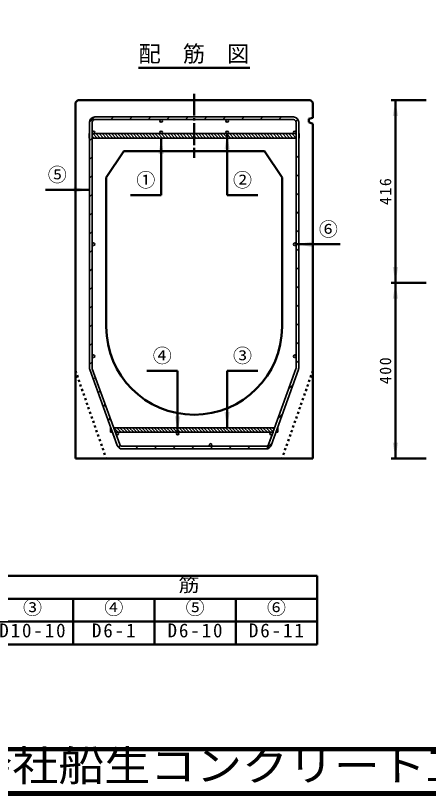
# Model space of a CAD drawing. Units: millimetres, scale not verified. Extents: x 100 to 4105, y 100 to 2870.
# Drawn here: x 989 to 1928, y 100 to 1876 of the extents above; entities that cross this region are included whole.
import ezdxf
from ezdxf.enums import TextEntityAlignment as Align

# ---------------------------------------------------------------- set-up
doc = ezdxf.new("R2010")
doc.units = ezdxf.units.MM
doc.header["$LTSCALE"] = 5
doc.linetypes.add('USER1', pattern=[2.2, 1, -1.2])
doc.linetypes.add('USER2', pattern=[13.4, 10, -1.2, 1, -1.2])
doc.layers.add('V-nasSTD', color=7, linetype='Continuous', lineweight=35)
doc.styles.add('ＭＳ ゴシック', font='')
doc.styles.get('ＭＳ ゴシック').set_extended_font_data('MS Gothic')

msp = doc.modelspace()

# ---------------------------------------------------------------- hatches: boundary and pattern name
at = {"layer": 'V-nasSTD'}
for points in [[(1859.262, 1647.08), (1853.262, 1683.08), (1847.262, 1647.08)], [(1476.282, 1571.08), (1470.282, 1607.08), (1464.282, 1571.08)], [(1314.282, 1561.08), (1320.282, 1597.08), (1326.282, 1561.08)], [(1121.282, 1473.114), (1157.282, 1479.114), (1121.282, 1485.114)], [(1663.282, 1349.08), (1627.282, 1355.08), (1663.282, 1361.08)], [(1847.262, 1303.08), (1853.262, 1267.08), (1859.262, 1303.08)], [(1859.262, 1231.08), (1853.262, 1267.08), (1847.262, 1231.08)], [(1351.782, 963.08), (1357.782, 927.08), (1363.782, 963.08)], [(1476.282, 973.08), (1470.282, 937.08), (1464.282, 973.08)], [(1847.262, 903.08), (1853.262, 867.08), (1859.262, 903.08)]]:
    msp.add_hatch(color=256, dxfattribs=at).paths.add_polyline_path(points)

# ---------------------------------------------------------------- linework, layer by layer
at = {"layer": 'V-nasSTD', "lineweight": 50}
for p, q in [((1268.878, 1757.08), (1521.685, 1757.08)), ((1130.282, 1683.08), (1125.282, 1678.08)), ((1125.282, 867.08), (1125.282, 1678.08)), ((1130.282, 1683.08), (1660.282, 1683.08)), ((1660.282, 1683.08), (1665.282, 1678.08)), ((1665.282, 1678.08), (1665.282, 1643.095)), ((1923.262, 1683.08), (1843.262, 1683.08)), ((1853.262, 1267.08), (1853.262, 1683.08)), ((1656.282, 1641.08), (1665.282, 1643.095)), ((1656.282, 1633.08), (1656.282, 1641.08)), ((1656.282, 1633.08), (1665.282, 1629.722)), ((1665.282, 867.08), (1665.282, 1629.722)), ((1470.282, 1467.08), (1470.282, 1607.08)), ((1320.282, 1467.08), (1320.282, 1597.08)), ((1235.282, 1567.08), (1195.282, 1507.08)), ((1235.282, 1567.08), (1555.282, 1567.08)), ((1555.282, 1567.08), (1595.282, 1507.08)), ((1195.282, 1507.08), (1195.282, 1167.08)), ((1595.282, 1507.08), (1595.282, 1167.08)), ((1057.282, 1479.114), (1157.282, 1479.114)), ((1320.282, 1467.08), (1250.282, 1467.08)), ((1470.282, 1467.08), (1540.282, 1467.08)), ((1727.282, 1355.08), (1627.282, 1355.08)), ((1923.262, 1267.08), (1843.262, 1267.08)), ((1853.262, 867.08), (1853.262, 1267.08)), ((1287.782, 1067.08), (1357.782, 1067.08)), ((1357.782, 1067.08), (1357.782, 927.08)), ((1470.282, 1067.08), (1470.282, 937.08)), ((1540.282, 1067.08), (1470.282, 1067.08)), ((1125.282, 867.08), (1665.282, 867.08)), ((1923.262, 867.08), (1843.262, 867.08)), ((1120, 600), (935, 600)), ((1305, 600), (1120, 600)), ((1490, 600), (1305, 600)), ((1675, 600), (1490, 600)), ((1675, 548), (1675, 600)), ((935, 548), (1120, 548)), ((1120, 496), (1120, 548)), ((1120, 548), (1120, 496)), ((1305, 548), (1120, 548)), ((1305, 496), (1305, 548)), ((1305, 548), (1490, 548)), ((1305, 496), (1305, 548)), ((1305, 548), (1305, 496)), ((1490, 496), (1490, 548)), ((1490, 496), (1490, 548)), ((1490, 548), (1675, 548)), ((1490, 496), (1490, 548)), ((1490, 548), (1490, 496)), ((1675, 496), (1675, 548)), ((1675, 496), (1675, 548)), ((1675, 548), (1675, 496)), ((935, 496), (1120, 496)), ((1120, 444), (1120, 496)), ((1120, 496), (1120, 444)), ((1120, 496), (1305, 496)), ((1305, 444), (1305, 496)), ((1305, 496), (1490, 496)), ((1305, 444), (1305, 496)), ((1305, 496), (1305, 444)), ((1490, 444), (1490, 496)), ((1490, 444), (1490, 496)), ((1490, 496), (1675, 496)), ((1490, 444), (1490, 496)), ((1490, 496), (1490, 444)), ((1675, 444), (1675, 496)), ((1675, 444), (1675, 496)), ((1675, 496), (1675, 444)), ((935, 444), (1120, 444)), ((1120, 444), (1305, 444)), ((1305, 444), (1490, 444)), ((1490, 444), (1675, 444))]:
    msp.add_line(p, q, dxfattribs=at)
at = {"layer": 'V-nasSTD', "linetype": 'USER2', "lineweight": 50}
msp.add_line((1395.282, 1698.08), (1395.282, 1552.08), dxfattribs=at)
at = {"layer": 'V-nasSTD'}
for p, q in [((1169.436, 1645.08), (1157.282, 1632.926)), ((1169.282, 1645.08), (1621.282, 1645.08)), ((1621.282, 1639.08), (1169.282, 1639.08)), ((1169.282, 1639.08), (1621.282, 1639.08)), ((1211.862, 1645.08), (1205.862, 1639.08)), ((1254.289, 1645.08), (1248.289, 1639.08)), ((1296.715, 1645.08), (1290.715, 1639.08)), ((1339.141, 1645.08), (1333.141, 1639.08)), ((1381.568, 1645.08), (1375.568, 1639.08)), ((1423.994, 1645.08), (1417.994, 1639.08)), ((1466.421, 1645.08), (1460.421, 1639.08)), ((1508.847, 1645.08), (1502.847, 1639.08)), ((1551.274, 1645.08), (1545.274, 1639.08)), ((1593.7, 1645.08), (1587.7, 1639.08)), ((1631.069, 1640.023), (1626.701, 1635.655)), ((1157.282, 1633.08), (1157.282, 1073.655)), ((1163.282, 1633.08), (1163.282, 1073.655)), ((1163.282, 1073.655), (1163.282, 1633.08)), ((1627.282, 1073.655), (1627.282, 1633.08)), ((1627.282, 1633.08), (1627.282, 1073.655)), ((1627.282, 1597.08), (1627.282, 1633.08)), ((1627.282, 1633.08), (1627.282, 1607.08)), ((1633.282, 1073.655), (1633.282, 1633.08)), ((1633.282, 1597.08), (1633.282, 1633.08)), ((1633.282, 1633.08), (1633.282, 1607.08)), ((1156.282, 1607.08), (1156.282, 1597.08)), ((1157.282, 1607.08), (1156.282, 1607.08)), ((1156.282, 1597.08), (1156.282, 1607.08)), ((1156.282, 1607.08), (1157.282, 1607.08)), ((1156.282, 1601.348), (1157.282, 1600.348)), ((1157.282, 1607.08), (1157.282, 1073.655)), ((1627.282, 1607.08), (1163.282, 1607.08)), ((1627.282, 1607.08), (1163.282, 1607.08)), ((1163.282, 1601.419), (1167.62, 1597.08)), ((1164.691, 1607.08), (1174.691, 1597.08)), ((1171.762, 1607.08), (1181.762, 1597.08)), ((1178.834, 1607.08), (1188.834, 1597.08)), ((1185.905, 1607.08), (1195.905, 1597.08)), ((1192.976, 1607.08), (1202.976, 1597.08)), ((1200.047, 1607.08), (1210.047, 1597.08)), ((1207.118, 1607.08), (1217.118, 1597.08)), ((1214.189, 1607.08), (1224.189, 1597.08)), ((1221.26, 1607.08), (1231.26, 1597.08)), ((1228.331, 1607.08), (1238.331, 1597.08)), ((1235.402, 1607.08), (1245.402, 1597.08)), ((1242.473, 1607.08), (1252.473, 1597.08)), ((1249.544, 1607.08), (1259.544, 1597.08)), ((1256.615, 1607.08), (1266.615, 1597.08)), ((1263.686, 1607.08), (1273.686, 1597.08)), ((1270.757, 1607.08), (1280.757, 1597.08)), ((1277.828, 1607.08), (1287.828, 1597.08)), ((1284.9, 1607.08), (1294.9, 1597.08)), ((1291.971, 1607.08), (1301.971, 1597.08)), ((1299.042, 1607.08), (1309.042, 1597.08)), ((1306.113, 1607.08), (1316.113, 1597.08)), ((1313.184, 1607.08), (1323.184, 1597.08)), ((1320.255, 1607.08), (1330.255, 1597.08)), ((1327.326, 1607.08), (1337.326, 1597.08)), ((1334.397, 1607.08), (1344.397, 1597.08)), ((1341.468, 1607.08), (1351.468, 1597.08)), ((1348.539, 1607.08), (1358.539, 1597.08)), ((1355.61, 1607.08), (1365.61, 1597.08)), ((1362.681, 1607.08), (1372.681, 1597.08)), ((1369.752, 1607.08), (1379.752, 1597.08)), ((1376.823, 1607.08), (1386.823, 1597.08)), ((1383.894, 1607.08), (1393.894, 1597.08)), ((1390.966, 1607.08), (1400.966, 1597.08)), ((1398.037, 1607.08), (1408.037, 1597.08)), ((1405.108, 1607.08), (1415.108, 1597.08)), ((1412.179, 1607.08), (1422.179, 1597.08)), ((1419.25, 1607.08), (1429.25, 1597.08)), ((1426.321, 1607.08), (1436.321, 1597.08)), ((1433.392, 1607.08), (1443.392, 1597.08)), ((1440.463, 1607.08), (1450.463, 1597.08)), ((1447.534, 1607.08), (1457.534, 1597.08)), ((1454.605, 1607.08), (1464.605, 1597.08)), ((1461.676, 1607.08), (1471.676, 1597.08)), ((1468.747, 1607.08), (1478.747, 1597.08)), ((1475.818, 1607.08), (1485.818, 1597.08)), ((1482.889, 1607.08), (1492.889, 1597.08)), ((1489.961, 1607.08), (1499.961, 1597.08)), ((1497.032, 1607.08), (1507.032, 1597.08)), ((1504.103, 1607.08), (1514.103, 1597.08)), ((1511.174, 1607.08), (1521.174, 1597.08)), ((1518.245, 1607.08), (1528.245, 1597.08)), ((1525.316, 1607.08), (1535.316, 1597.08)), ((1532.387, 1607.08), (1542.387, 1597.08)), ((1539.458, 1607.08), (1549.458, 1597.08)), ((1546.529, 1607.08), (1556.529, 1597.08)), ((1553.6, 1607.08), (1563.6, 1597.08)), ((1560.671, 1607.08), (1570.671, 1597.08)), ((1567.742, 1607.08), (1577.742, 1597.08)), ((1574.813, 1607.08), (1584.813, 1597.08)), ((1581.884, 1607.08), (1591.884, 1597.08)), ((1588.955, 1607.08), (1598.955, 1597.08)), ((1596.027, 1607.08), (1606.027, 1597.08)), ((1603.098, 1607.08), (1613.098, 1597.08)), ((1610.169, 1607.08), (1620.169, 1597.08)), ((1617.24, 1607.08), (1627.24, 1597.08)), ((1624.311, 1607.08), (1627.282, 1604.109)), ((1633.282, 1607.08), (1634.282, 1607.08)), ((1633.282, 1607.08), (1634.282, 1607.08)), ((1633.282, 1605.18), (1634.282, 1604.18)), ((1634.282, 1607.08), (1634.282, 1597.08)), ((1634.282, 1607.08), (1634.282, 1597.08)), ((1156.282, 1597.08), (1157.282, 1597.08)), ((1157.282, 1597.08), (1156.282, 1597.08)), ((1157.282, 1073.655), (1157.282, 1597.08)), ((1163.282, 1596.499), (1157.282, 1590.499)), ((1627.282, 1597.08), (1163.282, 1597.08)), ((1163.282, 1597.08), (1627.282, 1597.08)), ((1633.282, 1598.109), (1634.282, 1597.109)), ((1633.282, 1597.08), (1634.282, 1597.08)), ((1634.282, 1597.08), (1633.282, 1597.08)), ((1163.282, 1554.073), (1157.282, 1548.073)), ((1633.282, 1557.383), (1627.282, 1551.383)), ((1163.282, 1511.647), (1157.282, 1505.647)), ((1633.282, 1514.956), (1627.282, 1508.956)), ((1163.282, 1469.22), (1157.282, 1463.22)), ((1633.282, 1472.53), (1627.282, 1466.53)), ((1163.282, 1426.794), (1157.282, 1420.794)), ((1633.282, 1430.103), (1627.282, 1424.103)), ((1633.282, 1387.677), (1627.282, 1381.677)), ((1163.282, 1384.367), (1157.282, 1378.367)), ((1163.282, 1341.941), (1157.282, 1335.941)), ((1627.282, 1339.251), (1633.282, 1345.251)), ((1163.282, 1299.515), (1157.282, 1293.515)), ((1627.282, 1296.824), (1633.282, 1302.824)), ((1163.282, 1257.088), (1157.282, 1251.088)), ((1627.282, 1254.398), (1633.282, 1260.398)), ((1163.282, 1214.662), (1157.282, 1208.662)), ((1627.282, 1211.971), (1633.282, 1217.971)), ((1163.282, 1172.235), (1157.282, 1166.235)), ((1627.282, 1169.545), (1633.282, 1175.545)), ((1163.282, 1129.809), (1157.282, 1123.809)), ((1627.282, 1127.118), (1633.282, 1133.118)), ((1163.282, 1087.383), (1157.282, 1081.383)), ((1627.282, 1084.692), (1633.282, 1090.692)), ((1220.314, 897.004), (1157.995, 1069.58)), ((1225.957, 899.042), (1163.638, 1071.617)), ((1225.957, 899.042), (1163.638, 1071.617)), ((1564.606, 899.042), (1626.925, 1071.617)), ((1626.925, 1071.617), (1564.606, 899.042)), ((1570.249, 897.004), (1632.568, 1069.58)), ((1170.617, 1052.292), (1165.93, 1047.605)), ((1610.133, 1025.117), (1620.118, 1035.102)), ((1181.873, 1021.121), (1177.186, 1016.434)), ((1193.129, 989.951), (1188.442, 985.264)), ((1586.153, 958.711), (1596.138, 968.696)), ((1204.385, 958.78), (1199.698, 954.094)), ((1204.842, 937.08), (1205.842, 937.08)), ((1204.842, 937.08), (1204.842, 927.08)), ((1204.842, 927.08), (1204.842, 937.08)), ((1204.842, 937.08), (1205.842, 937.08)), ((1204.842, 930.533), (1208.295, 927.08)), ((1204.842, 927.08), (1209.453, 927.08)), ((1209.453, 927.08), (1204.842, 927.08)), ((1205.366, 937.08), (1206.111, 936.336)), ((1205.842, 937.08), (1220.314, 897.004)), ((1220.314, 897.004), (1209.453, 927.08)), ((1212.221, 937.08), (1578.342, 937.08)), ((1212.221, 937.08), (1578.342, 937.08)), ((1212.437, 937.08), (1222.437, 927.08)), ((1215.832, 927.08), (1574.731, 927.08)), ((1574.731, 927.08), (1215.832, 927.08)), ((1219.508, 937.08), (1229.508, 927.08)), ((1226.58, 937.08), (1236.58, 927.08)), ((1233.651, 937.08), (1243.651, 927.08)), ((1240.722, 937.08), (1250.722, 927.08)), ((1247.793, 937.08), (1257.793, 927.08)), ((1254.864, 937.08), (1264.864, 927.08)), ((1261.935, 937.08), (1271.935, 927.08)), ((1269.006, 937.08), (1279.006, 927.08)), ((1276.077, 937.08), (1286.077, 927.08)), ((1283.148, 937.08), (1293.148, 927.08)), ((1290.219, 937.08), (1300.219, 927.08)), ((1297.29, 937.08), (1307.29, 927.08)), ((1304.361, 937.08), (1314.361, 927.08)), ((1311.432, 937.08), (1321.432, 927.08)), ((1318.503, 937.08), (1328.503, 927.08)), ((1325.575, 937.08), (1335.575, 927.08)), ((1332.646, 937.08), (1342.646, 927.08)), ((1339.717, 937.08), (1349.717, 927.08)), ((1346.788, 937.08), (1356.788, 927.08)), ((1353.859, 937.08), (1363.859, 927.08)), ((1360.93, 937.08), (1370.93, 927.08)), ((1368.001, 937.08), (1378.001, 927.08)), ((1375.072, 937.08), (1385.072, 927.08)), ((1382.143, 937.08), (1392.143, 927.08)), ((1389.214, 937.08), (1399.214, 927.08)), ((1396.285, 937.08), (1406.285, 927.08)), ((1403.356, 937.08), (1413.356, 927.08)), ((1410.427, 937.08), (1420.427, 927.08)), ((1417.498, 937.08), (1427.498, 927.08)), ((1424.569, 937.08), (1434.569, 927.08)), ((1431.641, 937.08), (1441.641, 927.08)), ((1438.712, 937.08), (1448.712, 927.08)), ((1445.783, 937.08), (1455.783, 927.08)), ((1452.854, 937.08), (1462.854, 927.08)), ((1459.925, 937.08), (1469.925, 927.08)), ((1466.996, 937.08), (1476.996, 927.08)), ((1474.067, 937.08), (1484.067, 927.08)), ((1481.138, 937.08), (1491.138, 927.08)), ((1488.209, 937.08), (1498.209, 927.08)), ((1495.28, 937.08), (1505.28, 927.08)), ((1502.351, 937.08), (1512.351, 927.08)), ((1509.422, 937.08), (1519.422, 927.08)), ((1516.493, 937.08), (1526.493, 927.08)), ((1523.564, 937.08), (1533.564, 927.08)), ((1530.635, 937.08), (1540.635, 927.08)), ((1537.707, 937.08), (1547.707, 927.08)), ((1544.778, 937.08), (1554.778, 927.08)), ((1551.849, 937.08), (1561.849, 927.08)), ((1558.92, 937.08), (1568.92, 927.08)), ((1564.606, 899.042), (1574.731, 927.08)), ((1565.991, 937.08), (1575.065, 928.006)), ((1573.062, 937.08), (1576.941, 933.201)), ((1585.721, 927.08), (1581.11, 927.08)), ((1585.721, 927.08), (1581.11, 927.08)), ((1581.628, 928.514), (1583.062, 927.08)), ((1583.504, 933.709), (1585.721, 931.492)), ((1584.721, 937.08), (1585.721, 937.08)), ((1584.721, 937.08), (1585.721, 937.08)), ((1585.721, 937.08), (1585.721, 927.08)), ((1585.721, 937.08), (1585.721, 927.08)), ((1223.084, 892.626), (1227.326, 896.869)), ((1231.6, 895.08), (1558.963, 895.08)), ((1558.963, 895.08), (1231.6, 895.08)), ((1231.6, 889.08), (1558.963, 889.08)), ((1261.964, 889.08), (1267.964, 895.08)), ((1304.39, 889.08), (1310.39, 895.08)), ((1346.817, 889.08), (1352.817, 895.08)), ((1389.243, 889.08), (1395.243, 895.08)), ((1431.67, 889.08), (1437.67, 895.08)), ((1474.096, 889.08), (1480.096, 895.08)), ((1516.522, 889.08), (1522.522, 895.08)), ((1558.949, 889.08), (1572.158, 902.289))]:
    msp.add_line(p, q, dxfattribs=at)
at = {"layer": 'V-nasSTD', "linetype": 'USER1', "lineweight": 50}
for p, q in [((1125.282, 1067.08), (1195.282, 867.08)), ((1665.282, 1067.08), (1595.282, 867.08))]:
    msp.add_line(p, q, dxfattribs=at)
at = {"layer": 'V-nasSTD', "lineweight": 100}
for p, q in [((105, 205), (4100, 205)), ((105, 105), (4100, 105))]:
    msp.add_line(p, q, dxfattribs=at)
at = {"layer": 'V-nasSTD', "lineweight": 13}
msp.add_lwpolyline([(100, 100), (100, 2870), (4105, 2870), (4105, 100)], close=True, dxfattribs=at)
at = {"layer": 'V-nasSTD'}
for centre in [(1320.282, 1636.08), (1470.282, 1636.08), (1166.282, 1610.08), (1320.282, 1610.08), (1470.282, 1610.08), (1624.282, 1610.08), (1166.282, 1355.08), (1624.282, 1355.08), (1166.282, 1100.08), (1624.282, 1100.08), (1220.105, 924.08), (1357.782, 924.08), (1570.458, 924.08), (1432.782, 898.08)]:
    msp.add_circle(centre, 3, dxfattribs=at)
for centre, radius, start, end in [((1169.282, 1633.08), 12, 90, 180), ((1169.282, 1633.08), 6, 90, 180), ((1169.282, 1633.08), 6, 90, 180), ((1621.282, 1633.08), 12, 0, 90), ((1621.282, 1633.08), 6, 0, 90), ((1621.282, 1633.08), 6, 0, 90), ((1169.282, 1073.655), 12, 180, 199.85521), ((1169.282, 1073.655), 6, 180, 199.85521), ((1169.282, 1073.655), 6, 180, 199.85522), ((1621.282, 1073.655), 6, 340.14479, 0), ((1621.282, 1073.655), 6, 340.14479, 0), ((1621.282, 1073.655), 12, 340.14479, 0), ((1231.6, 901.08), 12, 199.85521, 270), ((1231.6, 901.08), 6, 199.85521, 270), ((1231.6, 901.08), 6, 199.85521, 270), ((1558.963, 901.08), 6, 270, 340.14479), ((1558.963, 901.08), 6, 270, 340.14479), ((1558.963, 901.08), 12, 270, 340.14479)]:
    msp.add_arc(centre, radius, start, end, dxfattribs=at)
at = {"layer": 'V-nasSTD', "lineweight": 50}
for start, end in [(180, 270), (270, 0)]:
    msp.add_arc((1395.282, 1167.08), 200, start, end, dxfattribs=at)

# ---------------------------------------------------------------- texts
at = {"layer": 'V-nasSTD', "style": 'ＭＳ ゴシック'}
for s, height, p in [('配\u3000筋\u3000図', 36.95, (1268.878, 1807.48)), ('⑤', 31.67, (1062.282, 1529.314)), ('①', 31.67, (1263.682, 1517.28)), ('②', 31.67, (1483.682, 1517.28)), ('⑥', 31.67, (1679.082, 1405.28)), ('④', 31.67, (1301.182, 1117.28)), ('③', 31.67, (1483.682, 1117.28)), ('③', 31.67, (1005.9, 543.6)), ('④', 31.67, (1190.9, 543.6)), ('⑤', 31.67, (1375.9, 543.6)), ('⑥', 31.67, (1560.9, 543.6))]:
    msp.add_text(s, height=height, dxfattribs=at).set_placement(p, align=Align.TOP_LEFT)
at = {"layer": 'V-nasSTD', "style": 'ＭＳ ゴシック', "width": 1.1}
for s, height, p in [('配\u3000\u3000\u3000\u3000\u3000\u3000\u3000\u3000\u3000\u3000筋', 31.67, (837.04, 595.6)), ('株式会社船生コンクリート工業', 69.65, (668.279, 202.55))]:
    msp.add_text(s, height=height, dxfattribs=at).set_placement(p, align=Align.TOP_LEFT)
at = {"layer": 'V-nasSTD', "char_height": 26.39, "attachment_point": 1, "rotation": 90, "style": 'ＭＳ ゴシック'}
for s, insert in [('\\T1.2;416', (1817.262, 1444.48)), ('\\T1.2;400', (1817.262, 1036.48))]:
    msp.add_mtext(s, dxfattribs=dict(at, insert=insert))
at = {"layer": 'V-nasSTD', "char_height": 31.67, "attachment_point": 1, "style": 'ＭＳ ゴシック'}
for s, insert in [('\\T1.2;D10-10', (951.9, 491.6)), ('\\T1.2;D6-1', (1162.82, 491.6)), ('\\T1.2;D6-10', (1334.86, 491.6)), ('\\T1.2;D6-11', (1519.86, 491.6))]:
    msp.add_mtext(s, dxfattribs=dict(at, insert=insert))

doc.saveas('drawing.dxf')
